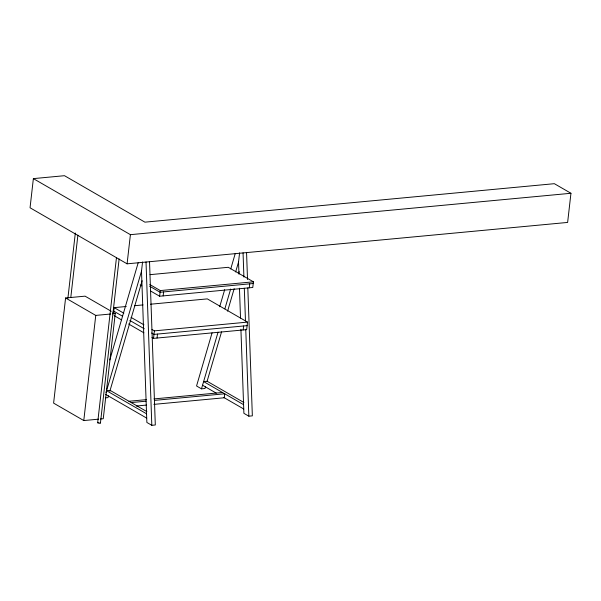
<?xml version="1.0" encoding="UTF-8"?>
<svg xmlns="http://www.w3.org/2000/svg" width="601" height="601" viewBox="0 0 601 601"><rect width="100%" height="100%" fill="white"/><g stroke="black" fill="none" stroke-linecap="round" stroke-linejoin="round"><path stroke-width="0.9" d="M33.371 178.617L30.05 207.773L127.089 263.824L567.629 222.43L570.95 193.274L554.355 183.688L144.924 222.16L64.48 175.695L33.371 178.617L130.409 234.668L570.95 193.274M111.268 311.288L85.072 296.158L65.592 297.983L53.609 403.128L83.779 420.557L98.624 419.16M67.898 298.261L75.328 233.03M70.783 297.57L77.897 235.141M83.779 420.557L95.754 315.412L65.592 297.983M97.662 422.713L116.451 257.776M100.442 422.954L119.126 258.956M113.589 312.76L114.167 307.637L126.278 306.495M112.86 312.204L115.242 313.579L103.259 418.724L100.48 418.987M127.089 263.824L130.409 234.668M149.529 261.593L155.313 424.975L151.813 425.305L146.862 422.45L141.505 271.156L142.557 261.953M150.49 304.219L207.307 298.885L247.529 322.113L246.673 329.626L153.54 338.378L154.389 330.866L151.978 329.476M150.047 274.657L228.282 267.302L253.419 281.824L252.781 287.481L159.641 296.233L160.287 290.576L149.747 284.491M157.041 338.047L157.5 334.073M163.149 295.902L163.6 291.928M238.965 274.184L238.537 262.044L239.589 252.841M243.165 329.957L243.615 325.982M249.272 287.811L249.723 283.837M109.773 359.984L138.185 262.75M106.039 392.558L141.505 271.156M108.496 395.826L107.97 397.629L105.34 397.877M109.81 391.334L142.121 280.72M212.07 332.864L196.55 385.985L201.493 388.839L205.001 388.509L205.527 386.713M219.696 306.75L224.691 289.644M230.739 268.94L235.216 253.637M201.493 388.839L218.043 332.188M224.879 308.801L230.656 289.021M235.645 271.93L238.537 262.044M207.105 381.312L221.551 331.857M227.599 311.175L234.165 288.69M238.627 273.402L239.153 271.607M160.287 290.576L253.419 281.824M253.231 283.507L160.099 292.259L149.551 286.166M134.662 305.706L143.038 304.917M95.754 315.412L110.599 314.015M112.455 313.842L115.242 313.579M154.389 330.866L247.529 322.113M247.124 325.652L153.991 334.404L151.58 333.007M128.945 401.265L146.539 399.612M153.946 398.921L222.468 392.483M131.206 402.572L146.02 401.183M154.359 400.401L224.729 393.79L224.278 397.764L153.901 404.375M136.314 406.028L146.494 405.074M240.918 329.28L243.893 413.33L248.844 416.185L252.352 415.854L247.815 287.954M140.183 284.987L141.798 285.926M150.723 291.079L159.641 296.233M114.167 307.637L123.821 313.211M131.063 317.388L143.932 324.825M113.769 311.168L122.619 316.276M129.854 320.461L144.338 328.822M114.115 315.608L121.357 319.792M128.599 323.969L143.887 332.804M151.925 337.446L153.54 338.378M243.901 402.505L207.12 381.259L203.611 381.59L243.593 404.676M202.552 385.211L216.285 393.144M223.549 397.344L243.743 409.003M146.869 411.617L110.088 390.372L106.58 390.703L146.561 413.796M105.521 394.331L146.712 418.123M246.56 252.473L247.522 279.548M243.052 252.803L243.916 277.076M244.314 288.277L245.471 320.957M245.764 329.363L248.844 416.185M239.461 288.187L240.52 318.072M146.02 261.923L151.813 425.305M99.984 422.616A1.397 0.421 6.5 0 1 99.999 423.239A1.397 0.421 6.5 0 1 97.948 422.984A1.397 0.421 6.5 0 1 98.294 422.398"/></g></svg>
